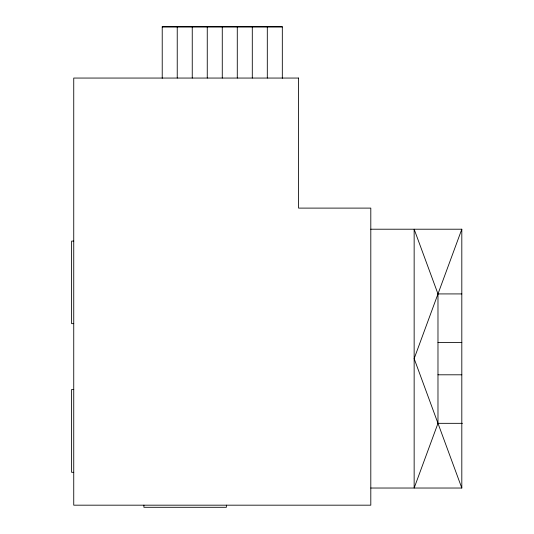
<?xml version="1.0" encoding="UTF-8"?>
<svg xmlns="http://www.w3.org/2000/svg" width="534" height="534" viewBox="0 0 534 534"><rect width="100%" height="100%" fill="white"/><g stroke="black" fill="none" stroke-linecap="round" stroke-linejoin="round"><path stroke-width="0.8" d="M370.803 229.213L461.81 229.213L414.15 358.621L461.81 488.029L370.803 488.029M437.98 423.329L414.15 488.029L414.15 229.213L437.98 293.92L437.98 423.329L462.391 423.329M162.223 26.94L282.319 26.94M73.739 241.101L71.609 241.101L71.609 323.651L73.739 323.651M437.98 293.92L461.81 293.92M437.98 342.448L461.81 342.448M437.98 374.801L461.81 374.801M73.739 389.5L71.609 389.5L71.609 472.316L73.739 472.316M461.81 229.213L461.81 488.029M282.319 78.298L282.319 26.7L162.223 26.7L162.223 78.298M267.307 26.7L267.307 78.057M252.295 26.7L252.295 78.057M237.283 26.7L237.283 78.057M226.376 505.177L226.376 507.3L143.9 507.3L143.9 505.177M222.271 26.7L222.271 78.057M207.259 26.7L207.259 78.057M192.247 26.7L192.247 78.057M177.235 26.7L177.235 78.057M298.593 78.057L73.739 78.057L73.739 505.177L370.803 505.177L370.803 208.106L298.593 208.106L298.593 78.057"/></g></svg>
